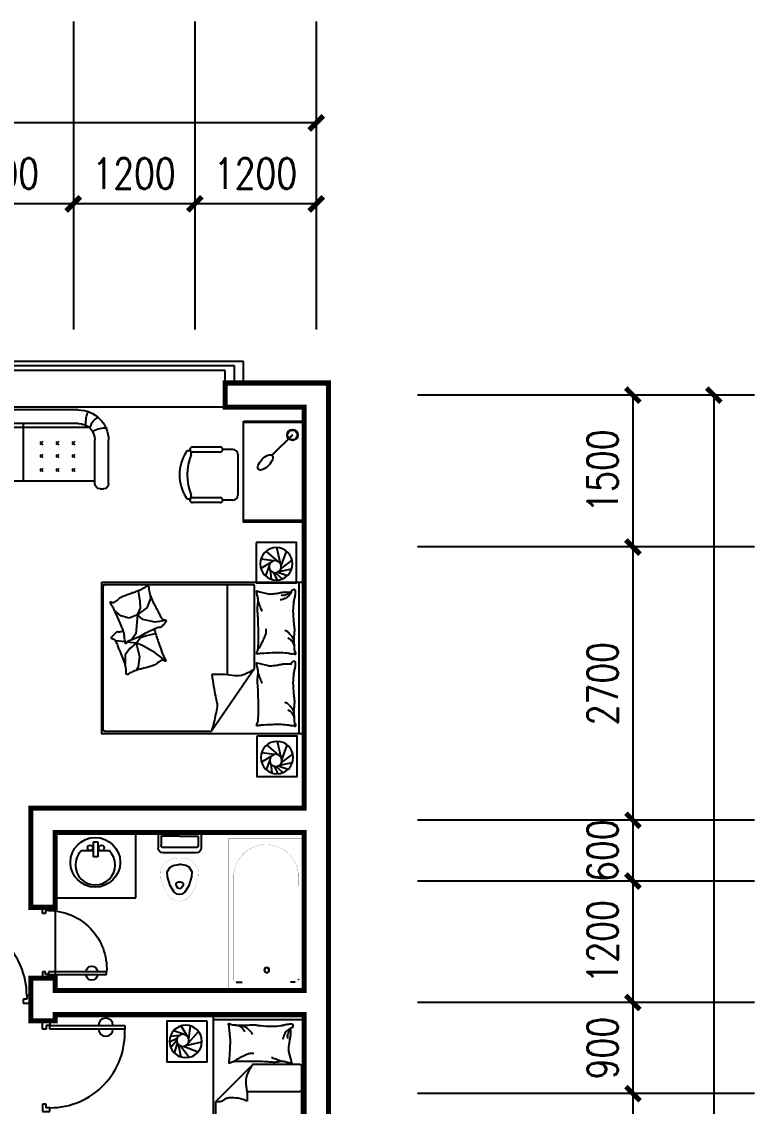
# Model space of a CAD drawing. Header units: millimetres. Extents: x 1503 to 35894, y 495 to 36298.
# Drawn here: x 28656 to 35894, y 25584 to 36298 of the extents above; entities that cross this region are included whole.
import ezdxf

# ---------------------------------------------------------------- set-up
doc = ezdxf.new("R2010")
doc.units = ezdxf.units.MM
for name, color, linetype in [('3', 7, 'Continuous'), ('AXIS', 3, 'Continuous'), ('GROUND', 2, 'Continuous'), ('PUB_DIM', 3, 'Continuous'), ('PUB_WALL', 255, 'Continuous'), ('PUB_WINDW', 7, 'Continuous'), ('WALL', 255, 'Continuous'), ('WINDOW', 2, 'Continuous')]:
    doc.layers.add(name, color=color, linetype=linetype)
doc.styles.add('DIM_FONT', font='SIMPLEX', dxfattribs={"width": 0.8})
doc.styles.get("Standard").update_dxf_attribs({"font": 'arial.ttf'})
doc.dimstyles.new('AXIS', dxfattribs={"dimtxt": 300, "dimasz": 1, "dimexe": 250, "dimexo": 300, "dimgap": 0.09, "dimtad": 1, "dimdec": 0, "dimzin": 0, "dimdsep": 46, "dimtxsty": 'DIM_FONT', "dimblk": '_DIMX', "dimcen": 0.09, "dimse1": 1, "dimse2": 1, "dimclrt": 7, "dimadec": 0, "dimazin": 0, "dimtfac": 1, "dimtdec": 0, "dimtix": 1, "dimtmove": 2, "dimatfit": 3, "dimldrblk": '_DIMX', "dimfxl": 1, "dimtolj": 1, "dimtzin": 0, "dimarcsym": 0})

# ---------------------------------------------------------------- blocks, each defined once
blk = doc.blocks.new('_DIMX')
at = {"const_width": 50}
blk.add_lwpolyline([(-70, -70), (70, 70)], dxfattribs=at)
blk = doc.blocks.new('*D95')
at = {"color": 0, "linetype": 'ByBlock', "transparency": 16777216}
blk.add_line((16471, 34799), (16471, 6601), dxfattribs=at)
at = {"layer": 'DEFPOINTS', "color": 0, "linetype": 'ByBlock', "transparency": 16777216}
for p in [(13542, 34800), (13542, 6600), (16471, 6600)]:
    blk.add_point(p, dxfattribs=at)
at = {"color": 0, "linetype": 'ByBlock', "transparency": 16777216}
for p, rotation in [((16471, 34800), 90), ((16471, 6600), 270)]:
    blk.add_blockref('_DIMX', p, dxfattribs=dict(at, rotation=rotation))
at = {"color": 7, "linetype": 'ByBlock', "transparency": 16777216, "insert": (16171, 20700), "char_height": 300, "attachment_point": 5, "rotation": 90, "style": 'DIM_FONT'}
blk.add_mtext('\\A1;28200', dxfattribs=at)
blk = doc.blocks.new('*D115')
at = {"color": 0, "linetype": 'ByBlock', "transparency": 16777216}
blk.add_line((12541, 38544), (-13257, 38544), dxfattribs=at)
at = {"layer": 'DEFPOINTS', "color": 0, "linetype": 'ByBlock', "transparency": 16777216}
for p in [(-13258, 38544), (-13258, 36503), (12542, 36503)]:
    blk.add_point(p, dxfattribs=at)
at = {"color": 0, "linetype": 'ByBlock', "transparency": 16777216, "rotation": 180}
blk.add_blockref('_DIMX', (-13258, 38544), dxfattribs=at)
at = {"color": 0, "linetype": 'ByBlock', "transparency": 16777216}
blk.add_blockref('_DIMX', (12542, 38544), dxfattribs=at)
at = {"color": 7, "linetype": 'ByBlock', "transparency": 16777216, "insert": (-358, 38844), "char_height": 300, "attachment_point": 5, "style": 'DIM_FONT'}
blk.add_mtext('\\A1;25800', dxfattribs=at)
blk = doc.blocks.new('*D78')
at = {"color": 0, "linetype": 'ByBlock', "transparency": 16777216}
blk.add_line((15671, 33299), (15671, 30601), dxfattribs=at)
at = {"layer": 'DEFPOINTS', "color": 0, "linetype": 'ByBlock', "transparency": 16777216}
for p in [(13542, 33300), (13542, 30600), (15671, 30600)]:
    blk.add_point(p, dxfattribs=at)
at = {"color": 0, "linetype": 'ByBlock', "transparency": 16777216}
for p, rotation in [((15671, 33300), 90), ((15671, 30600), 270)]:
    blk.add_blockref('_DIMX', p, dxfattribs=dict(at, rotation=rotation))
at = {"color": 7, "linetype": 'ByBlock', "transparency": 16777216, "insert": (15371, 31950), "char_height": 300, "attachment_point": 5, "rotation": 90, "style": 'DIM_FONT'}
blk.add_mtext('\\A1;2700', dxfattribs=at)
blk = doc.blocks.new('M_C54TQD')
for p, q in [((0, -52), (1500, -52)), ((26, -509), (26, -1968)), ((853, -489), (46, -489)), ((853, -489), (1472, -916)), ((46, -761), (915, -761)), ((1472, -1968), (1472, -916)), ((381, -1368), (395, -1471)), ((778, -1368), (698, -1472)), ((395, -1471), (369, -1593)), ((528, -1559), (509, -1470)), ((698, -1472), (623, -1603)), ((161, -1514), (137, -1518)), ((255, -1552), (161, -1514)), ((324, -1645), (255, -1552)), ((369, -1593), (324, -1645)), ((548, -1617), (528, -1559)), ((623, -1603), (605, -1658)), ((90, -1638), (87, -1645)), ((188, -1621), (90, -1638)), ((257, -1618), (188, -1621)), ((324, -1645), (257, -1618)), ((324, -1645), (510, -1664)), ((324, -1645), (355, -1728)), ((510, -1664), (560, -1700)), ((605, -1658), (548, -1617)), ((560, -1700), (572, -1709)), ((605, -1658), (594, -1752)), ((605, -1658), (734, -1626)), ((605, -1658), (655, -1721)), ((734, -1626), (837, -1640)), ((837, -1640), (873, -1660)), ((335, -1810), (281, -1873)), ((355, -1728), (335, -1810)), ((592, -1767), (580, -1861)), ((655, -1721), (720, -1769)), ((720, -1769), (813, -1769)), ((46, -1988), (1452, -1988))]:
    blk.add_line(p, q)
blk.add_lwpolyline([(0, -2000), (0, 0), (1500, 0), (1500, -2000)], close=True)
for points in [[(101, -127, -0.263368), (73, -108, -0.494818), (82, -89, -0.049225), (100, -88, -0.036831), (124, -89, -0.031893), (161, -97, 0.035782), (195, -104, 0.032941), (285, -110, 0.026564), (396, -104, 0.017905), (434, -99, -0.033397), (454, -97, -0.03204), (491, -97, 0.018442), (555, -101, 0.010837), (620, -100, 0.014624), (668, -97, 0.111249), (691, -89, -0.153708), (708, -86, -0.076444), (715, -87, -0.215512), (717, -89, -0.585858), (714, -92, 0.363489), (709, -95, 0.191716), (709, -106, -0.129675), (711, -123, -0.01735), (708, -140, 0.019326), (706, -155, 0.018818), (699, -223, 0.021828), (698, -283, 0.006204), (700, -316, 0.001963), (706, -423, 0.028341), (710, -459, -0.117014), (709, -468, -0.36606), (708, -469, -0.03973), (694, -466, -0.048309), (681, -461, 0.062981), (670, -457, 0.04058), (647, -454, 0.014345), (580, -451, 0.005484), (454, -452, 0.007153), (358, -455, 0.008762), (316, -458, -0.008153), (270, -461, -0.06251), (213, -456, 0.078669), (167, -454, 0.047825), (145, -459, -0.034494), (114, -466, -0.023571), (89, -469, -0.510228), (88, -468), (95, -438), (116, -356, 0.073041), (118, -336, 0.023305), (112, -275, 0.018299), (108, -252, -0.01097), (101, -214, -0.042281), (98, -180, -0.027201), (101, -126)], [(575, -101, 0.027842), (551, -111, 0.048685), (539, -119, 0.023666), (511, -144, 0.031223), (492, -164, 0.046801), (486, -172, 0.023191), (478, -189)], [(657, -95, 0.088153), (622, -98, 0.088153), (591, -114, 0.077547), (569, -135, 0.077547), (555, -162)], [(810, -127, -0.263368), (782, -108, -0.494818), (791, -89, -0.049225), (809, -88, -0.036831), (833, -89, -0.031893), (871, -97, 0.035782), (905, -104, 0.032941), (994, -110, 0.026564), (1106, -104, 0.017905), (1143, -99, -0.033397), (1163, -97, -0.03204), (1200, -97, 0.018442), (1265, -101, 0.010837), (1329, -100, 0.014624), (1377, -97, 0.111249), (1400, -89, -0.153708), (1417, -86, -0.076444), (1424, -87, -0.215512), (1426, -89, -0.585858), (1423, -92, 0.363489), (1419, -95, 0.191716), (1419, -106, -0.129675), (1421, -123, -0.01735), (1418, -140, 0.019326), (1415, -155, 0.018818), (1408, -223, 0.021828), (1407, -283, 0.006204), (1409, -316, 0.001963), (1415, -423, 0.028341), (1419, -459, -0.117014), (1419, -468, -0.36606), (1417, -469, -0.03973), (1404, -466, -0.048309), (1390, -461, 0.062981), (1379, -457, 0.04058), (1356, -454, 0.014345), (1289, -451, 0.005484), (1164, -452, 0.007153), (1067, -455, 0.008762), (1025, -458, -0.008153), (979, -461, -0.06251), (922, -456, 0.078669), (877, -454, 0.047825), (854, -459, -0.034494), (823, -466, -0.023571), (798, -469, -0.510228), (797, -468), (805, -438), (825, -356, 0.073041), (827, -336, 0.023305), (821, -275, 0.018299), (817, -252, -0.01097), (810, -214, -0.042281), (807, -180, -0.027201), (810, -126)], [(1284, -101, 0.027842), (1260, -111, 0.048685), (1248, -119, 0.023666), (1220, -144, 0.031223), (1201, -164, 0.046801), (1196, -172, 0.023191), (1188, -189)], [(1366, -95, 0.088153), (1332, -98, 0.088153), (1300, -114, 0.077547), (1279, -135, 0.077547), (1265, -162)], [(99, -143, -0.05369), (114, -156, -0.070312), (122, -168, -0.015448), (125, -177, -0.013244), (129, -187, -0.082127), (132, -205, -0.064164), (129, -228)], [(101, -127, -0.077379), (136, -152, -0.077379), (161, -187, -0.047525), (171, -211, -0.047525), (176, -238)], [(191, -454, 0.009729), (219, -445, 0.009729), (246, -435, 0.007971), (267, -426, 0.007971), (289, -416)], [(661, -455, 0.016108), (622, -429, 0.024599), (595, -414, 0.009477), (546, -391, 0.015937), (516, -378, 0.072521), (500, -375, 0.033339), (463, -375)], [(901, -454, 0.009729), (928, -445, 0.009729), (955, -435, 0.007971), (977, -426, 0.007971), (998, -416)], [(853, -489, -0.085272), (917, -599, -0.124044), (926, -686), (912, -782), (914, -912)], [(914, -912, 0.007867), (1032, -894, 0.009508), (1128, -876, 0.006616), (1193, -862, -0.023828), (1212, -858, -0.080713), (1230, -859, -0.009591), (1383, -891, -0.013133), (1416, -899, -0.007859), (1472, -916)], [(464, -1480, 0.025626), (476, -1478, 0.0108), (605, -1436, 0.00456), (692, -1405, 0.01125), (727, -1391, 0.069394), (746, -1380, -0.079756), (763, -1371, -0.106399), (778, -1368, -0.328642), (782, -1372, -0.299547), (779, -1378, 0.189917), (774, -1387, 0.033518), (773, -1397, 0.075627), (773, -1402, 0.053489), (776, -1410, 0.017838), (788, -1432, 0.038394), (805, -1456, -0.059529), (816, -1472, -0.035943), (826, -1498, -0.011245), (852, -1585, -0.006203), (862, -1624, 0.010783), (868, -1647, 0.019485), (873, -1660, 0.005062), (892, -1710, 0.101392), (909, -1736, -0.223768), (914, -1749, -0.25558), (911, -1754, -0.081563), (895, -1759, -0.071805), (878, -1759, 0.069985), (861, -1759, 0.03546), (801, -1772, 0.029432), (732, -1797, 0.001554), (699, -1811, -0.00152), (665, -1826, -0.004735), (629, -1840, 0.00382), (586, -1859, 0.296001), (564, -1891, -0.649774), (542, -1900, -0.02319), (538, -1895, 0.0288), (534, -1892, 0.005727), (527, -1886, -0.004358), (519, -1878, -0.027528), (502, -1861, -0.046214), (493, -1850, -0.194121), (490, -1833, 0.133719), (489, -1809, 0.005779), (482, -1787, 0.008882)]]:
    blk.add_lwpolyline(points, format="xyb")
blk.add_lwpolyline([(58, -1583, 0.101392), (40, -1559, -0.223768), (34, -1546, -0.25558), (36, -1541, -0.081563), (52, -1535, -0.071805), (69, -1534, 0.069985), (86, -1532, 0.03546), (145, -1515, 0.029432), (211, -1485, 0.001554), (244, -1468, -0.00152), (276, -1451, -0.004735), (311, -1433, 0.00382), (353, -1412, 0.296001), (372, -1378, -0.649774), (393, -1367, -0.02319), (398, -1372, 0.0288), (402, -1375, 0.005727), (409, -1380, -0.004358), (418, -1387, -0.027528), (436, -1403, -0.046214), (445, -1414, -0.194121), (450, -1430, 0.133719), (453, -1454, 0.011505), (471, -1496, 0.008882), (497, -1550, 0.012426), (535, -1618, -0.033612), (547, -1644), (570, -1701), (588, -1744, 0.224341), (603, -1757, -0.722772), (603, -1766, -0.103513), (599, -1767, 0.053465), (592, -1767, 0.030109), (569, -1772, -0.031436), (547, -1776, -0.05324), (532, -1776, 0.05518), (517, -1777, 0.056271), (492, -1783, 0.0108), (366, -1835, 0.00456), (281, -1873, 0.01125), (247, -1889, 0.069394), (229, -1902, -0.079756), (213, -1912, -0.106399), (199, -1915, -0.328642), (195, -1912, -0.299547), (196, -1906, 0.189917), (201, -1896, 0.033518), (202, -1886, 0.075627), (201, -1882, 0.053489), (197, -1874, 0.017838), (184, -1853, 0.038394), (165, -1830, -0.059529), (153, -1815, -0.035943), (140, -1790, -0.011245), (108, -1705, -0.006203), (95, -1667, 0.010783), (87, -1645, 0.019485), (82, -1632, 0.005062)], format="xyb", close=True)
for centre, start, end in [((46, -509), 90, 180), ((46, -741), 180, 270), ((46, -1968), 180, 270), ((1452, -1968), 270, 0)]:
    blk.add_arc(centre, 20, start, end)
at = {"style": 'DIM_FONT', "width": 0.8, "flags": 9}
for tag in ['XSIZE', 'YSIZE']:
    blk.add_attdef(tag, (0, 0), '', height=0.5, dxfattribs=at)
blk = doc.blocks.new('M_E33IEP')
for p, q in [((135, 135), (135, 20)), ((44, -21), (44, 20)), ((44, 20), (194, 20)), ((194, 20), (194, -21)), ((194, -21), (44, -21)), ((135, -21), (135, -144))]:
    blk.add_line(p, q)
for centre, radius in [((248, -5), 246), ((106, 56), 26.7), ((105, -55), 26.7)]:
    blk.add_circle(centre, radius)
blk.add_arc((274, -5), 197, 225.2527, 134.7473)
at = {"style": 'DIM_FONT', "width": 0.8, "flags": 9}
for tag in ['XSIZE', 'YSIZE']:
    blk.add_attdef(tag, (0, 0), '', height=0.5, dxfattribs=at)
at = {"width": 0.8, "flags": 9}
for tag in ['XSIZE', 'YSIZE']:
    blk.add_attdef(tag, (2, -251), '', height=150, dxfattribs=at)
blk = doc.blocks.new('M_A22TIB')
for p, q in [((-0.449, 0.076), (-0.449, 0.898)), ((-0.449, 0.898), (-0.408, 0.898)), ((-0.408, 0.898), (-0.408, 0.076)), ((-0.49, 0.076), (-0.449, 0.076)), ((-0.49, -0.006), (-0.49, 0.076)), ((-0.449, 0.076), (-0.449, 0.035)), ((-0.408, 0.076), (-0.449, 0.076)), ((-0.449, 0.035), (-0.408, 0.035)), ((-0.408, 0.035), (-0.408, -0.006)), ((0.455, 0.035), (0.414, 0.035)), ((0.414, 0.035), (0.414, -0.006)), ((0.496, 0.076), (0.455, 0.076)), ((0.455, 0.076), (0.455, 0.035)), ((0.496, -0.006), (0.496, 0.076)), ((-0.408, -0.006), (-0.49, -0.006)), ((-0.49, -0.006), (-0.49, -0.006)), ((0.414, -0.006), (0.496, -0.006)), ((0.496, -0.006), (0.496, -0.006))]:
    blk.add_line(p, q)
for centre, radius, start, end in [((-0.367, 0.077), 0.822, 359.9283, 92.866), ((-0.449, 0.689), 0.0791, 90, 270), ((-0.408, 0.689), 0.0791, 270, 90)]:
    blk.add_arc(centre, radius, start, end)
blk = doc.blocks.new('*D80')
at = {"color": 0, "linetype": 'ByBlock', "transparency": 16777216}
blk.add_line((15671, 29999), (15671, 28801), dxfattribs=at)
at = {"layer": 'DEFPOINTS', "color": 0, "linetype": 'ByBlock', "transparency": 16777216}
for p in [(13542, 30000), (13542, 28800), (15671, 28800)]:
    blk.add_point(p, dxfattribs=at)
at = {"color": 0, "linetype": 'ByBlock', "transparency": 16777216}
for p, rotation in [((15671, 30000), 90), ((15671, 28800), 270)]:
    blk.add_blockref('_DIMX', p, dxfattribs=dict(at, rotation=rotation))
at = {"color": 7, "linetype": 'ByBlock', "transparency": 16777216, "insert": (15371, 29400), "char_height": 300, "attachment_point": 5, "rotation": 90, "style": 'DIM_FONT'}
blk.add_mtext('\\A1;1200', dxfattribs=at)
blk = doc.blocks.new('M_E4')
for p, q in [((670, -80), (670, -137)), ((670, -86), (670, -97)), ((670, -663), (670, -614))]:
    blk.add_line(p, q)
at = {"const_width": 1.5}
for points in [[(-750, -750), (-750, 0)], [(-750, 0), (750, 0)], [(750, 0), (750, -750)], [(608, -56), (640, -56)], [(670, -90), (670, -656)], [(750, -750), (-750, -750)], [(670, -663), (670, -655)]]:
    blk.add_lwpolyline(points, dxfattribs=at)
for points in [[(-399, -56, 0.930688), (-388, -693, 0.930688)], [(670, -86, 0.414214), (640, -56, 0.414214)], [(670, -90, 0.041784), (670, -85, 0.412615)], [(640, -693, 0.414214), (670, -663, 0.414214)]]:
    blk.add_lwpolyline(points, format="xyb", dxfattribs=at)
at = {"const_width": 1.5, "flags": 128}
for points in [[(-399, -56), (608, -56)], [(-399, -694), (645, -692)]]:
    blk.add_lwpolyline(points, dxfattribs=at)
for radius in [25, 23]:
    blk.add_circle((550, -381), radius)
blk.add_arc((640, -663), 30, 270, 280.176)
at = {"width": 0.8, "flags": 9}
for tag in ['XSIZE', 'YSIZE']:
    blk.add_attdef(tag, (0, 0), '', height=0.5, dxfattribs=at)
blk = doc.blocks.new('*D82')
at = {"color": 0, "linetype": 'ByBlock', "transparency": 16777216}
blk.add_line((15671, 27899), (15671, 26101), dxfattribs=at)
at = {"layer": 'DEFPOINTS', "color": 0, "linetype": 'ByBlock', "transparency": 16777216}
for p in [(13542, 27900), (13542, 26100), (15671, 26100)]:
    blk.add_point(p, dxfattribs=at)
at = {"color": 0, "linetype": 'ByBlock', "transparency": 16777216}
for p, rotation in [((15671, 27900), 90), ((15671, 26100), 270)]:
    blk.add_blockref('_DIMX', p, dxfattribs=dict(at, rotation=rotation))
at = {"color": 7, "linetype": 'ByBlock', "transparency": 16777216, "insert": (15371, 27000), "char_height": 300, "attachment_point": 5, "rotation": 90, "style": 'DIM_FONT'}
blk.add_mtext('\\A1;1800', dxfattribs=at)
blk = doc.blocks.new('*D81')
at = {"color": 0, "linetype": 'ByBlock', "transparency": 16777216}
for p, q in [((15671, 28801), (15671, 28802)), ((15671, 28800), (15671, 27900)), ((15671, 27899), (15671, 27898))]:
    blk.add_line(p, q, dxfattribs=at)
at = {"layer": 'DEFPOINTS', "color": 0, "linetype": 'ByBlock', "transparency": 16777216}
for p in [(13542, 28800), (13542, 27900), (15671, 27900)]:
    blk.add_point(p, dxfattribs=at)
at = {"color": 0, "linetype": 'ByBlock', "transparency": 16777216}
for p, rotation in [((15671, 28800), 270), ((15671, 27900), 90)]:
    blk.add_blockref('_DIMX', p, dxfattribs=dict(at, rotation=rotation))
at = {"color": 7, "linetype": 'ByBlock', "transparency": 16777216, "insert": (15371, 28350), "char_height": 300, "attachment_point": 5, "rotation": 90, "style": 'DIM_FONT'}
blk.add_mtext('\\A1;900', dxfattribs=at)
blk = doc.blocks.new('M_C55HKH')
for p, q in [((0, -52), (900, -52)), ((26, -509), (26, -1968)), ((503, -489), (46, -489)), ((503, -489), (872, -858)), ((46, -761), (564, -761)), ((872, -1968), (872, -858)), ((299, -1273), (295, -1270)), ((307, -1352), (299, -1273)), ((305, -1407), (307, -1352)), ((357, -1410), (393, -1337)), ((393, -1337), (392, -1318)), ((146, -1456), (100, -1409)), ((211, -1478), (146, -1456)), ((278, -1459), (211, -1478)), ((278, -1459), (251, -1606)), ((278, -1459), (305, -1407)), ((278, -1459), (357, -1410)), ((317, -1498), (278, -1459)), ((412, -1527), (317, -1498)), ((251, -1606), (219, -1643)), ((495, -1523), (412, -1527)), ((163, -1664), (89, -1649)), ((249, -1682), (175, -1667)), ((249, -1682), (196, -1718)), ((219, -1643), (211, -1652)), ((249, -1682), (286, -1639)), ((249, -1682), (266, -1787)), ((292, -1700), (249, -1682)), ((286, -1639), (333, -1628)), ((391, -1769), (292, -1700)), ((333, -1628), (405, -1618)), ((154, -1766), (147, -1841)), ((196, -1718), (154, -1766)), ((266, -1787), (243, -1892)), ((469, -1839), (391, -1769)), ((46, -1988), (852, -1988))]:
    blk.add_line(p, q)
blk.add_lwpolyline([(0, -2000), (0, 0), (900, 0), (900, -2000)], close=True)
for points in [[(135, -134, -0.263368), (107, -115, -0.494818), (116, -96, -0.049225), (134, -94, -0.036831), (158, -96, -0.031893), (196, -104, 0.035782), (230, -111, 0.032941), (319, -117, 0.026564), (430, -111, 0.017905), (468, -106, -0.033397), (488, -104, -0.03204), (525, -104, 0.018442), (590, -107, 0.010837), (654, -107, 0.014624), (702, -104, 0.111249), (725, -96, -0.153708), (742, -92, -0.076444), (749, -94, -0.215512), (751, -96, -0.585858), (748, -99, 0.363489), (744, -102, 0.191716), (743, -113, -0.129675), (745, -130, -0.01735), (742, -147, 0.019326), (740, -162, 0.018818), (733, -230, 0.021828), (732, -289, 0.006204), (734, -323, 0.001963), (740, -430, 0.028341), (744, -466, -0.117014), (744, -475, -0.36606), (742, -476, -0.03973), (728, -473, -0.048309), (715, -468, 0.062981), (704, -464, 0.04058), (681, -461, 0.014345), (614, -458, 0.005484), (488, -459, 0.007153), (392, -462, 0.008762), (350, -465, -0.008153), (304, -468, -0.06251), (247, -463, 0.078669), (201, -461, 0.047825), (179, -466, -0.034494), (148, -473, -0.023571), (123, -476, -0.510228), (122, -475), (129, -445), (150, -363, 0.073041), (152, -343, 0.023305), (146, -282, 0.018299), (142, -259, -0.01097), (135, -221, -0.042281), (132, -187, -0.027201), (135, -133)], [(691, -102, 0.088153), (656, -105, 0.088153), (625, -120, 0.077547), (604, -142, 0.077547), (590, -169)], [(133, -150, -0.05369), (148, -163, -0.070312), (156, -175, -0.015448), (159, -183, -0.013244), (163, -194, -0.082127), (166, -212, -0.064164), (163, -235)], [(135, -134, -0.077379), (170, -159, -0.077379), (195, -194, -0.047525), (205, -218, -0.047525), (210, -244)], [(609, -107, 0.027842), (585, -118, 0.048685), (573, -126, 0.023666), (545, -150, 0.031223), (526, -171, 0.046801), (521, -179, 0.023191), (513, -196)], [(225, -460, 0.009729), (253, -451, 0.009729), (280, -441, 0.007971), (301, -432, 0.007971), (323, -423)], [(695, -462, 0.016108), (656, -436, 0.024599), (629, -421, 0.009477), (580, -397, 0.015937), (550, -385, 0.072521), (534, -381, 0.033339), (498, -381)], [(503, -489, -0.085272), (566, -599, -0.124044), (575, -686), (562, -782), (563, -854)], [(563, -854, -0.027362), (602, -838, -0.040834), (629, -830, -0.038441), (717, -821, -0.076528), (761, -826, -0.103649), (788, -840, 0.093398), (818, -857, 0.072727), (841, -861, 0.052315), (872, -858)], [(400, -1581, 0.025626), (402, -1591, 0.0108), (426, -1697, 0.00456), (445, -1769, 0.01125), (454, -1797, 0.069394), (462, -1813, -0.079756), (468, -1827, -0.106399), (469, -1839, -0.328642), (466, -1842, -0.299547), (461, -1840, 0.189917), (454, -1835, 0.033518), (446, -1833, 0.075627), (442, -1833, 0.053489), (436, -1835, 0.017838), (418, -1843, 0.038394), (397, -1855, -0.059529), (384, -1862, -0.035943), (362, -1869, -0.011245), (291, -1884, -0.006203), (259, -1889, 0.010783), (241, -1893, 0.019485), (230, -1895, 0.005062), (188, -1908, 0.101392), (167, -1919, -0.223768), (156, -1922, -0.25558), (153, -1920, -0.081563), (150, -1907, -0.071805), (151, -1893, 0.069985), (152, -1879, 0.03546), (145, -1831, 0.029432), (130, -1774, 0.001554), (121, -1746, -0.00152), (112, -1718, -0.004735), (102, -1689, 0.00382), (91, -1653, 0.296001), (66, -1634, -0.649774), (61, -1616, -0.02319), (65, -1613, 0.0288), (68, -1610, 0.005727), (73, -1605, -0.004358), (80, -1599, -0.027528), (94, -1586, -0.046214), (104, -1580, -0.194121), (117, -1579, 0.133719), (137, -1580, 0.005779), (155, -1575, 0.008882)]]:
    blk.add_lwpolyline(points, format="xyb")
blk.add_lwpolyline([(345, -1251, 0.101392), (366, -1238, -0.223768), (377, -1234, -0.25558), (380, -1236, -0.081563), (384, -1249, -0.071805), (384, -1263, 0.069985), (384, -1277, 0.03546), (394, -1324, 0.029432), (414, -1380, 0.001554), (425, -1407, -0.00152), (437, -1434, -0.004735), (448, -1462, 0.00382), (462, -1497, 0.296001), (488, -1515, -0.649774), (495, -1532, -0.02319), (491, -1536, 0.0288), (488, -1539, 0.005727), (484, -1544, -0.004358), (478, -1551, -0.027528), (464, -1564, -0.046214), (455, -1571, -0.194121), (442, -1573, 0.133719), (422, -1574, 0.011505), (387, -1586, 0.008882), (343, -1604, 0.012426), (286, -1629, -0.033612), (264, -1637), (218, -1652), (182, -1663, 0.224341), (170, -1674, -0.722772), (163, -1673, -0.103513), (163, -1670, 0.053465), (163, -1664, 0.030109), (161, -1646, -0.031436), (159, -1628, -0.05324), (160, -1616, 0.05518), (161, -1604, 0.056271), (157, -1583, 0.0108), (124, -1480, 0.00456), (100, -1409, 0.01125), (89, -1381, 0.069394), (80, -1366, -0.079756), (73, -1353, -0.106399), (71, -1341, -0.328642), (74, -1338, -0.299547), (79, -1340, 0.189917), (86, -1344, 0.033518), (94, -1345, 0.075627), (98, -1345, 0.053489), (104, -1343, 0.017838), (122, -1333, 0.038394), (141, -1319, -0.059529), (154, -1311, -0.035943), (175, -1303, -0.011245), (245, -1283, -0.006203), (276, -1275, 0.010783), (295, -1270, 0.019485), (305, -1266, 0.005062)], format="xyb", close=True)
for centre, start, end in [((46, -509), 90, 180), ((46, -741), 180, 270), ((46, -1968), 180, 270), ((852, -1968), 270, 0)]:
    blk.add_arc(centre, 20, start, end)
at = {"style": 'DIM_FONT', "width": 0.8, "flags": 9}
for tag in ['XSIZE', 'YSIZE']:
    blk.add_attdef(tag, (0, 0), '', height=0.5, dxfattribs=at)
blk = doc.blocks.new('M_C5')
for p, q in [((-71, 21), (-106, 120)), ((-60, 63), (-50, 152)), ((-28, 86), (7, 160)), ((-9, 88), (59, 149)), ((12, 83), (112, 114)), ((-54, -14), (-154, 45)), ((26, 75), (152, 50)), ((42, 53), (156, -35)), ((48, 21), (102, -123)), ((-26, -30), (-153, -47)), ((14, -26), (-99, -126)), ((41, -2), (5, -160))]:
    blk.add_line(p, q)
for centre, radius in [((0, 0), 160), ((-11, 28), 60)]:
    blk.add_circle(centre, radius)
at = {"width": 0.8, "flags": 9}
for tag in ['XSIZE', 'YSIZE']:
    blk.add_attdef(tag, (0, 0), '', height=0.5, dxfattribs=at)
blk = doc.blocks.new('*D79')
at = {"color": 0, "linetype": 'ByBlock', "transparency": 16777216}
for p, q in [((15671, 30601), (15671, 30602)), ((15671, 30600), (15671, 30000)), ((15671, 29999), (15671, 29998))]:
    blk.add_line(p, q, dxfattribs=at)
at = {"layer": 'DEFPOINTS', "color": 0, "linetype": 'ByBlock', "transparency": 16777216}
for p in [(13542, 30600), (13542, 30000), (15671, 30000)]:
    blk.add_point(p, dxfattribs=at)
at = {"color": 0, "linetype": 'ByBlock', "transparency": 16777216}
for p, rotation in [((15671, 30600), 270), ((15671, 30000), 90)]:
    blk.add_blockref('_DIMX', p, dxfattribs=dict(at, rotation=rotation))
at = {"color": 7, "linetype": 'ByBlock', "transparency": 16777216, "insert": (15371, 30300), "char_height": 300, "attachment_point": 5, "rotation": 90, "style": 'DIM_FONT'}
blk.add_mtext('\\A1;600', dxfattribs=at)
blk = doc.blocks.new('M_E7')
for p, q in [((-10, 112), (-151, 112)), ((-201, 62), (-201, -265)), ((-150, 61), (-150, -264)), ((-41, 81), (-130, 81)), ((-36, -102), (-36, 76)), ((0, -102), (0, 102)), ((-36, -102), (-36, -279)), ((0, -102), (0, -305)), ((-10, -315), (-151, -315)), ((-41, -284), (-130, -284))]:
    blk.add_line(p, q)
at = {"const_width": 1}
for points in [[(-651, -24), (-637, -1), (-550, 51), (-451, 83), (-371, 88), (-294, 37), (-262, -18), (-252, -84), (-252, -102)], [(-651, -180), (-637, -202), (-550, -254), (-451, -287), (-371, -292), (-294, -240), (-262, -186), (-252, -119), (-252, -102)]]:
    blk.add_lwpolyline(points, dxfattribs=at)
for points in [[(-597, -59), (-590, -49), (-523, -9), (-438, 19), (-389, 22), (-343, -9), (-325, -40), (-317, -89), (-317, -102)], [(-596, -145), (-590, -154), (-523, -194), (-438, -222), (-389, -225), (-343, -194), (-325, -164), (-317, -114), (-317, -102)]]:
    blk.add_lwpolyline(points)
blk.add_lwpolyline([(-644, -15, 0.39866), (-643, -191, 0.39866)], format="xyb", dxfattribs=at)
for centre, radius, start, end in [((-151, 62), 50, 90, 180), ((-10, 102), 10, 0, 90), ((-130, 61), 20, 90, 180), ((-41, 76), 5, 0, 90), ((-551, -102), 62.6, 137.0381, 223.979), ((-511, -114), 47.8, 77.2641, 164.6652), ((-511, -89), 47.8, 195.3348, 282.7359), ((-541, -103), 54.1, 1.1332, 40.3816), ((-541, -101), 54.1, 319.6184, 358.8668), ((-151, -265), 50, 180, 270), ((-130, -264), 20, 180, 270), ((-41, -279), 5, 270, 0), ((-10, -305), 10, 270, 0)]:
    blk.add_arc(centre, radius, start, end)
at = {"width": 0.8, "flags": 9}
for tag in ['XSIZE', 'YSIZE']:
    blk.add_attdef(tag, (0, 0), '', height=0.5, dxfattribs=at)
blk = doc.blocks.new('*D97')
at = {"color": 0, "linetype": 'ByBlock', "transparency": 16777216}
blk.add_line((11341, 37744), (10143, 37744), dxfattribs=at)
at = {"layer": 'DEFPOINTS', "color": 0, "linetype": 'ByBlock', "transparency": 16777216}
for p in [(10142, 37744), (10142, 36503), (11342, 36503)]:
    blk.add_point(p, dxfattribs=at)
at = {"color": 0, "linetype": 'ByBlock', "transparency": 16777216, "rotation": 180}
blk.add_blockref('_DIMX', (10142, 37744), dxfattribs=at)
at = {"color": 0, "linetype": 'ByBlock', "transparency": 16777216}
blk.add_blockref('_DIMX', (11342, 37744), dxfattribs=at)
at = {"color": 7, "linetype": 'ByBlock', "transparency": 16777216, "insert": (10742, 38044), "char_height": 300, "attachment_point": 5, "style": 'DIM_FONT'}
blk.add_mtext('\\A1;1200', dxfattribs=at)
blk = doc.blocks.new('M_C49NCG')
at = {"linetype": 'Continuous'}
for p, q in [((-543, 0), (543, 0)), ((-651, -174), (651, -174)), ((-546, -134), (546, -134)), ((0, -141), (0, -706)), ((-843, -730), (-843, -300)), ((-709, -730), (-709, -300)), ((709, -730), (709, -300)), ((843, -730), (843, -300)), ((709, -700), (-709, -700)), ((-759, -780), (-793, -780)), ((759, -780), (793, -780))]:
    blk.add_line(p, q, dxfattribs=at)
for p, q in [((-510, -314), (-480, -344)), ((-480, -314), (-510, -344)), ((-353, -314), (-323, -344)), ((-323, -314), (-353, -344)), ((-195, -314), (-165, -344)), ((-165, -314), (-195, -344)), ((165, -314), (195, -344)), ((195, -314), (165, -344)), ((323, -314), (353, -344)), ((353, -314), (323, -344)), ((480, -314), (510, -344)), ((510, -314), (480, -344)), ((-510, -441), (-480, -471)), ((-480, -441), (-510, -471)), ((-353, -441), (-323, -471)), ((-323, -441), (-353, -471)), ((-195, -441), (-165, -471)), ((-165, -441), (-195, -471)), ((165, -441), (195, -471)), ((195, -441), (165, -471)), ((323, -441), (353, -471)), ((353, -441), (323, -471)), ((480, -441), (510, -471)), ((510, -441), (480, -471)), ((-510, -578), (-480, -608)), ((-480, -578), (-510, -608)), ((-323, -578), (-353, -608)), ((-353, -578), (-323, -608)), ((-195, -578), (-165, -608)), ((-165, -578), (-195, -608)), ((165, -578), (195, -608)), ((195, -578), (165, -608)), ((353, -578), (323, -608)), ((323, -578), (353, -608)), ((480, -578), (510, -608)), ((510, -578), (480, -608))]:
    blk.add_line(p, q)
for centre, radius, start, end in [((-543, -300), 300, 90, 180), ((543, -300), 300, 0, 90), ((-543, -300), 166, 90, 180), ((543, -300), 166, 0, 90), ((-793, -730), 50, 180, 270), ((-759, -730), 50, 270, 0), ((759, -730), 50, 180, 270), ((793, -730), 50, 270, 0)]:
    blk.add_arc(centre, radius, start, end, dxfattribs=at)
for centre, radius, start, end in [((-812, -207), 153, 12.4098, 64.3982), ((-967, -139), 349, 358.7962, 21.2283), ((955, -139), 349, 158.7717, 181.2038), ((800, -207), 153, 115.6018, 167.5902), ((-817, -439), 262, 61.7476, 92.4612), ((805, -439), 262, 87.5388, 118.2524)]:
    blk.add_arc(centre, radius, start, end)
at = {"style": 'DIM_FONT', "width": 0.8, "flags": 9}
for tag in ['XSIZE', 'YSIZE']:
    blk.add_attdef(tag, (0, 0), '', height=0.5, dxfattribs=at)
blk = doc.blocks.new('M_B4ONN')
for p, q in [((-0.5869, 1.3817), (0.5869, 1.3817)), ((-0.5869, 0.5), (-0.5869, 1.3817)), ((0.5869, 1.3817), (0.5869, 0.5)), ((-0.5435, 1.2006), (0.5435, 1.2006)), ((-0.5435, 0.5), (-0.5435, 1.2006)), ((0.5435, 1.2006), (0.5435, 0.5)), ((-0.5, 1.0195), (0.5, 1.0195)), ((-0.5, 0.5), (-0.5, 1.0195)), ((0.5, 1.0195), (0.5, 0.5)), ((-0.5, -0.5), (0.5, -0.5))]:
    blk.add_line(p, q)
blk = doc.blocks.new('*D98')
at = {"color": 0, "linetype": 'ByBlock', "transparency": 16777216}
blk.add_line((10141, 37744), (8643, 37744), dxfattribs=at)
at = {"layer": 'DEFPOINTS', "color": 0, "linetype": 'ByBlock', "transparency": 16777216}
for p in [(8642, 37744), (8642, 36503), (10142, 36503)]:
    blk.add_point(p, dxfattribs=at)
at = {"color": 0, "linetype": 'ByBlock', "transparency": 16777216, "rotation": 180}
blk.add_blockref('_DIMX', (8642, 37744), dxfattribs=at)
at = {"color": 0, "linetype": 'ByBlock', "transparency": 16777216}
blk.add_blockref('_DIMX', (10142, 37744), dxfattribs=at)
at = {"color": 7, "linetype": 'ByBlock', "transparency": 16777216, "insert": (9392, 38044), "char_height": 300, "attachment_point": 5, "style": 'DIM_FONT'}
blk.add_mtext('\\A1;1500', dxfattribs=at)
blk = doc.blocks.new('*D96')
at = {"color": 0, "linetype": 'ByBlock', "transparency": 16777216}
blk.add_line((12541, 37744), (11343, 37744), dxfattribs=at)
at = {"layer": 'DEFPOINTS', "color": 0, "linetype": 'ByBlock', "transparency": 16777216}
for p in [(11342, 37744), (11342, 36503), (12542, 36503)]:
    blk.add_point(p, dxfattribs=at)
at = {"color": 0, "linetype": 'ByBlock', "transparency": 16777216, "rotation": 180}
blk.add_blockref('_DIMX', (11342, 37744), dxfattribs=at)
at = {"color": 0, "linetype": 'ByBlock', "transparency": 16777216}
blk.add_blockref('_DIMX', (12542, 37744), dxfattribs=at)
at = {"color": 7, "linetype": 'ByBlock', "transparency": 16777216, "insert": (11942, 38044), "char_height": 300, "attachment_point": 5, "style": 'DIM_FONT'}
blk.add_mtext('\\A1;1200', dxfattribs=at)
blk = doc.blocks.new('*D77')
at = {"color": 0, "linetype": 'ByBlock', "transparency": 16777216}
blk.add_line((15671, 34799), (15671, 33301), dxfattribs=at)
at = {"layer": 'DEFPOINTS', "color": 0, "linetype": 'ByBlock', "transparency": 16777216}
for p in [(13542, 34800), (13542, 33300), (15671, 33300)]:
    blk.add_point(p, dxfattribs=at)
at = {"color": 0, "linetype": 'ByBlock', "transparency": 16777216}
for p, rotation in [((15671, 34800), 90), ((15671, 33300), 270)]:
    blk.add_blockref('_DIMX', p, dxfattribs=dict(at, rotation=rotation))
at = {"color": 7, "linetype": 'ByBlock', "transparency": 16777216, "insert": (15371, 34050), "char_height": 300, "attachment_point": 5, "rotation": 90, "style": 'DIM_FONT'}
blk.add_mtext('\\A1;1500', dxfattribs=at)
blk = doc.blocks.new('U_B21OCI')
for p, q in [((-331, 340), (-132, 137)), ((-330, 341), (-131, 138))]:
    blk.add_line(p, q)
for radius in [54, 48.4]:
    blk.add_circle((-331, 340), radius)
blk.add_ellipse((-60, 72), major_axis=(69.7, -66.4), ratio=0.460894)
at = {"style": 'DIM_FONT', "width": 0.6, "flags": 9}
for tag in ['XSIZE', 'YSIZE']:
    blk.add_attdef(tag, (0, 0), '', height=0.5, dxfattribs=at)
blk = doc.blocks.new('U_B1BIY')
at = {"layer": 'PUB_DIM'}
blk.add_blockref('U_B21OCI', (60, -72), dxfattribs=at)
at = {"style": 'DIM_FONT', "width": 0.8, "flags": 9}
for tag in ['XSIZE', 'YSIZE']:
    blk.add_attdef(tag, (0, 0), '', height=0.5, dxfattribs=at)
blk = doc.blocks.new('M_C18')
at = {"linetype": 'Continuous'}
for p, q in [((-565, 349), (-565, -348)), ((595, 349), (595, -348))]:
    blk.add_line(p, q, dxfattribs=at)
blk.add_lwpolyline([(-582, -348), (-582, 352), (618, 352), (618, -348)], close=True, dxfattribs=at)
at = {"width": 0.8, "flags": 9}
for tag in ['XSIZE', 'YSIZE']:
    blk.add_attdef(tag, (0, 0), '', height=0.5, dxfattribs=at)
blk = doc.blocks.new('M_C32CXI')
for p, q in [((-188, 275), (87, 275)), ((87, 225), (-188, 225)), ((212, 250), (112, 250)), ((262, 200), (262, -200)), ((-188, -225), (87, -225)), ((87, -275), (-188, -275)), ((212, -250), (112, -250))]:
    blk.add_line(p, q)
for centre, radius, start, end in [((111, 0), 426, 148.1092, 211.8908), ((-227, 210), 28.1, 338.7607, 148.1092), ((-188, 250), 25, 90, 270), ((87, 250), 25, 270, 90), ((212, 200), 50, 0, 90), ((314, 0), 552, 158.7607, 201.2393), ((-227, -210), 28.1, 211.8908, 21.2393), ((212, -200), 50, 270, 0), ((-188, -250), 25, 90, 270), ((87, -250), 25, 270, 90)]:
    blk.add_arc(centre, radius, start, end)
at = {"width": 0.8, "flags": 9}
for tag in ['XSIZE', 'YSIZE']:
    blk.add_attdef(tag, (0, 0), '', height=0.5, dxfattribs=at)
blk = doc.blocks.new('1T4F71')
blk.add_line((24016.6, -5613.1), (24016.6, -4967.8))
at = {"layer": '3'}
blk.add_line((23220, -5613.1), (24016.6, -5613.1), dxfattribs=at)
for points in [[(25205.3, -2102.3), (25205.3, -2502.3), (25605.3, -2502.3), (25605.3, -2102.3)], [(25211.9, -4016.3), (25211.9, -4416.3), (25611.9, -4416.3), (25611.9, -4016.3)], [(24722.4, -6832.4), (24322.4, -6832.4), (24322.4, -7232.4), (24722.4, -7232.4)]]:
    blk.add_lwpolyline(points, close=True, dxfattribs=at)
at = {"layer": 'AXIS'}
for p, q in [((23400, 3041.4), (23400, 0)), ((24600, 3041.4), (24600, 0)), ((25800, 3041.4), (25800, 0)), ((30128.5, -647.8), (26800, -647.8)), ((30128.5, -2147.8), (26800, -2147.8)), ((30128.5, -4847.8), (26800, -4847.8)), ((30128.5, -5447.8), (26800, -5447.8)), ((30128.5, -6647.8), (26800, -6647.8)), ((30128.5, -7547.8), (26800, -7547.8))]:
    blk.add_line(p, q, dxfattribs=at)
at = {"layer": 'GROUND'}
blk.add_line((23220, -5707.8), (23220, -6407.8), dxfattribs=at)
at = {"layer": 'PUB_WALL', "const_width": 50}
blk.add_lwpolyline([(22980, -6827.8), (22980, -6407.8), (23220, -6407.8), (23220, -6527.8), (25680, -6527.8), (25680, -4967.8), (23220, -4967.8), (23220, -5707.8), (22980, -5707.8), (22980, -4727.8), (25680, -4727.8), (25680, -767.8), (24900, -767.8), (24900, -527.8), (25920, -527.8), (25920, -9467.8), (25680, -9467.8), (25680, -6767.8), (23220, -6767.8), (23220, -6827.8)], close=True, dxfattribs=at)
at = {"layer": 'WALL'}
for p, q in [((24900, -527.8), (25920, -527.8)), ((24900, -767.8), (24900, -527.8)), ((25920, -527.8), (25920, -9467.8)), ((24900, -767.8), (25680, -767.8)), ((25680, -4727.8), (25680, -767.8)), ((25680, -4727.8), (22980, -4727.8)), ((22980, -4727.8), (22980, -5707.8)), ((25680, -4967.8), (23220, -4967.8)), ((23220, -4967.8), (23220, -5707.8)), ((25680, -6527.8), (25680, -4967.8)), ((23220, -5707.8), (22980, -5707.8)), ((23220, -6407.8), (22980, -6407.8)), ((22980, -6407.8), (22980, -6827.8)), ((23220, -6407.8), (23220, -6527.8)), ((25680, -6527.8), (23220, -6527.8)), ((23220, -6827.8), (22980, -6827.8)), ((25680, -6767.8), (23220, -6767.8)), ((23220, -6767.8), (23220, -6827.8)), ((25680, -9467.8), (25680, -6767.8))]:
    blk.add_line(p, q, dxfattribs=at)
at = {"xscale": -1}
blk.add_blockref('M_C49NCG', (22904.7, -793.2), dxfattribs=at)
for name, p, rotation in [('M_E7', (24551.7, -4967.8), 270), ('M_E4', (24930, -5777.8), 90)]:
    blk.add_blockref(name, p, dxfattribs=dict(at, rotation=rotation))
at = {"layer": '3', "xscale": 0.83333, "yscale": 0.85714, "rotation": 270}
blk.add_blockref('M_C18', (25378.5, -1389), dxfattribs=at)
at = {"layer": '3', "rotation": 270}
for name, p in [('U_B1BIY', (25297.1, -1312.3)), ('M_C54TQD', (25680.1, -2494.5)), ('M_E33IEP', (23621.6, -5015.1))]:
    blk.add_blockref(name, p, dxfattribs=at)
at = {"layer": '3'}
blk.add_blockref('M_C32CXI', (24764.1, -1435.1), dxfattribs=at)
at = {"layer": '3', "xscale": -1}
for p, rotation in [((25405.3, -2314.1), 180), ((25411.9, -4228.1), 180), ((24510.6, -7032.4), 90)]:
    blk.add_blockref('M_C5', p, dxfattribs=dict(at, rotation=rotation))
blk.add_blockref('M_C55HKH', (25680, -6767.8), dxfattribs=at)
at = {"layer": 'WINDOW', "xscale": -2100, "yscale": 239.9999999999995, "zscale": 2100}
blk.add_blockref('M_B4ONN', (23850, -647.8), dxfattribs=at)
at = {"layer": 'WINDOW'}
for p, xscale, yscale, zscale, rotation in [((23100, -6057.8), 700, -700, 700, 90), ((22530, -6647.8), -900, -900, 900, 180), ((23100, -7277.8), 900, 900, 900, 270)]:
    blk.add_blockref('M_A22TIB', p, dxfattribs=dict(at, xscale=xscale, yscale=yscale, zscale=zscale, rotation=rotation))
at = {"layer": '3', "style": 'DIM_FONT', "width": 0.8, "flags": 9}
for tag in ['XSIZE', 'YSIZE']:
    blk.add_attdef(tag, (3230, -2456.8), '', height=0.5, rotation=180, dxfattribs=at)
at = {"layer": 'AXIS'}
for p1, p2, distance, picture, middle, set_off in [((25800, 0), (0, 0), -2041.4, '*D115', (12900, 2341.4), (13257.7, -36502.6)), ((25800, 0), (24600, 0), -1241.4, '*D96', (25200, 1541.4), (13257.7, -36502.6)), ((26800, -647.8), (26800, -28847.8), 2928.5, '*D95', (29428.5, -14747.8), (13257.7, -35448.2)), ((26800, -647.8), (26800, -2147.8), 2128.5, '*D77', (28628.5, -1397.8), (13257.7, -35448.2))]:
    dim = blk.add_aligned_dim(p1=p1, p2=p2, distance=distance, dimstyle='AXIS', dxfattribs=at)
    dim.commit()
    dim.dimension.update_dxf_attribs({"geometry": picture, "text_midpoint": middle, "insert": set_off})
for base, p1, p2, picture, middle in [((21900, 1241.4), (23400, 0), (21900, 0), '*D98', (22650, 1541.4)), ((23400, 1241.4), (24600, 0), (23400, 0), '*D97', (24000, 1541.4))]:
    dim = blk.add_linear_dim(base=base, p1=p1, p2=p2, dimstyle='AXIS', dxfattribs=at)
    dim.commit()
    dim.dimension.update_dxf_attribs({"geometry": picture, "text_midpoint": middle, "insert": (13257.7, -36502.6)})
for base, p1, p2, picture, middle in [((28928.5, -4847.8), (26800, -2147.8), (26800, -4847.8), '*D78', (28628.5, -3497.8)), ((28928.5, -5447.8), (26800, -4847.8), (26800, -5447.8), '*D79', (28628.5, -5147.8)), ((28928.5, -6647.8), (26800, -5447.8), (26800, -6647.8), '*D80', (28628.5, -6047.8)), ((28928.5, -7547.8), (26800, -6647.8), (26800, -7547.8), '*D81', (28628.5, -7097.8)), ((28928.5, -9347.8), (26800, -7547.8), (26800, -9347.8), '*D82', (28628.5, -8447.8))]:
    dim = blk.add_linear_dim(base=base, p1=p1, p2=p2, angle=90, dimstyle='AXIS', dxfattribs=at)
    dim.commit()
    dim.dimension.update_dxf_attribs({"geometry": picture, "text_midpoint": middle, "insert": (13257.7, -35448.2)})

msp = doc.modelspace()

# ---------------------------------------------------------------- block references
at = {"layer": 'PUB_WINDW'}
msp.add_blockref('1T4F71', (5766, 33257), dxfattribs=at)

doc.saveas('drawing.dxf')
